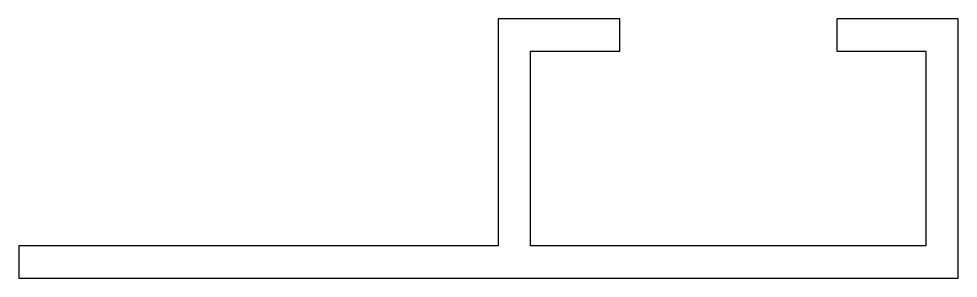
# Model space of a CAD drawing. Extents: x 248.7 to 277.7, y 264.3 to 272.3.
import ezdxf

# ---------------------------------------------------------------- set-up
doc = ezdxf.new("R2010")
doc.units = 0
doc.layers.add('ANA', color=220, linetype='CONTINUOUS')

msp = doc.modelspace()

# ---------------------------------------------------------------- linework, layer by layer
at = {"layer": 'ANA'}
msp.add_lwpolyline([(267.255, 271.275), (267.255, 272.275), (263.505, 272.275), (263.505, 265.275), (248.705, 265.275), (248.705, 264.275), (277.705, 264.275), (277.705, 272.275), (273.955, 272.275), (273.955, 271.275), (276.705, 271.275), (276.705, 265.275), (264.505, 265.275), (264.505, 271.275)], close=True, dxfattribs=at)

doc.saveas('drawing.dxf')
